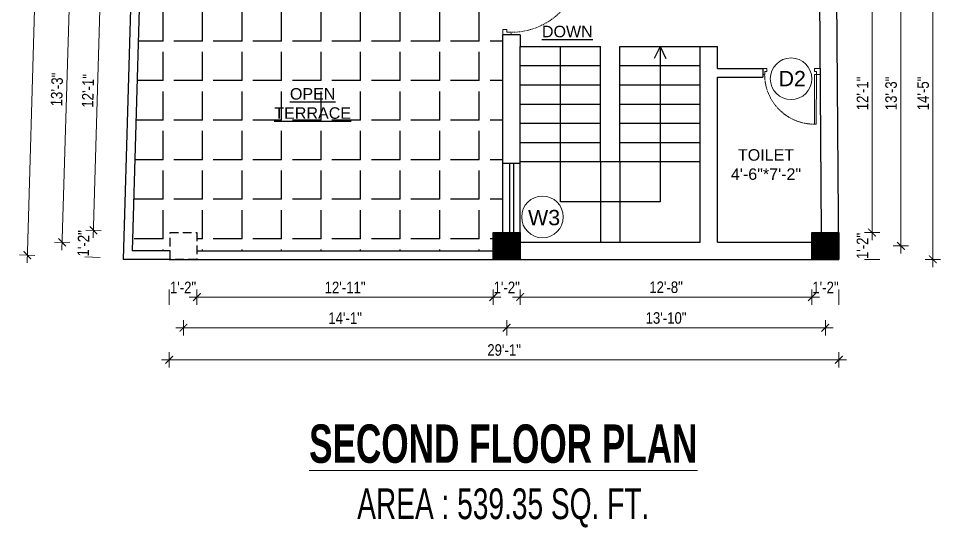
# Model space of a CAD drawing. Header units: inches. Extents: x -9985691 to 3643, y -3270716 to 4788.
# Drawn here: x -4965885.4 to -4965404.3, y -3265303.7 to -3265038.4 of the extents above; entities that cross this region are included whole.
import ezdxf

# ---------------------------------------------------------------- set-up
doc = ezdxf.new("R2010")
doc.units = ezdxf.units.IN
doc.header["$LTSCALE"] = 2
doc.header["$MEASUREMENT"] = 0
doc.header["$PDMODE"] = 34
doc.linetypes.add('HIDDEN', pattern=[0.375, 0.25, -0.125])
doc.layers.get('0').update_dxf_attribs({"linetype": 'CONTINUOUS'})
doc.layers.get('DEFPOINTS').update_dxf_attribs({"color": 141, "linetype": 'CONTINUOUS'})
doc.layers.add('A-Hatch', color=7, linetype='CONTINUOUS')
for name, color, linetype, lineweight in [('Annotate-Lite.w', 177, 'CONTINUOUS', 9), ('DIM 1-100', 4, 'CONTINUOUS', 13), ('Door-Window.w', 4, 'CONTINUOUS', 15), ('TEXT', 181, 'CONTINUOUS', 25), ('Text-100.w', 254, 'CONTINUOUS', 9)]:
    doc.layers.add(name, color=color, linetype=linetype, lineweight=lineweight)
doc.styles.add('Arial', font='arial.ttf', dxfattribs={"width": 0.8, "height": 12})
doc.styles.add('arial.', font='arial.ttf')
doc.styles.add('gaurav', font='arial.ttf')
doc.styles.get("Standard").update_dxf_attribs({"font": 'ARIALN.TTF'})
doc.dimstyles.new('1 by 96', dxfattribs={"dimtxt": 6, "dimasz": 4, "dimexe": 4, "dimexo": 4, "dimgap": 2, "dimtad": 1, "dimdec": 0, "dimzin": 0, "dimdsep": 46, "dimlunit": 4, "dimtxsty": 'Standard', "dimblk": 'ARCHTICK', "dimcen": 0, "dimdle": 4, "dimadec": 0, "dimazin": 0, "dimtfac": 1, "dimtdec": 0, "dimtix": 1, "dimtofl": 0, "dimtmove": 1, "dimatfit": 3, "dimldrblk": 'ARCHTICK', "dimfxl": 4, "dimfxlon": 1, "dimtolj": 1, "dimtzin": 0, "dimlwd": -1, "dimlwe": -1, "dimarcsym": 0})

# ---------------------------------------------------------------- blocks, each defined once
blk = doc.blocks.new('3-0')
at = {"ltscale": 3}
for p, q in [((11063.05, 10097.68), (11065.97, 10099.9)), ((11063.05, 10097.68), (11064.53, 10095.73)), ((11065.25, 10097.81), (11066.71, 10098.92)), ((11065.99, 10096.84), (11065.25, 10097.81)), ((11065.97, 10099.9), (11066.71, 10098.92)), ((11065.99, 10096.84), (11064.53, 10095.73)), ((11085.5, 10074.13), (11110.32, 10092.96)), ((11086.24, 10073.15), (11111.05, 10091.97)), ((11111.05, 10091.97), (11110.32, 10092.96)), ((11084.04, 10073.02), (11082.57, 10071.91)), ((11084.04, 10073.02), (11084.78, 10072.04)), ((11084.78, 10072.04), (11086.24, 10073.15)), ((11086.24, 10073.15), (11085.5, 10074.13)), ((11087.72, 10071.2), (11086.24, 10073.15)), ((11082.57, 10071.91), (11084.79, 10068.98)), ((11084.79, 10068.98), (11087.72, 10071.2))]:
    blk.add_line(p, q, dxfattribs=at)
at = {"layer": 'Door-Window.w', "color": 9, "linetype": 'HIDDEN', "lineweight": 18}
blk.add_arc((11085.5, 10074.13), 31.16, 37.1906, 127.1465, dxfattribs=at)
blk = doc.blocks.new('_ArchTick')
at = {"color": 0, "linetype": 'ByBlock', "const_width": 0.15}
blk.add_lwpolyline([(-0.5, -0.5), (0.5, 0.5)], dxfattribs=at)
blk = doc.blocks.new('*D1231')
at = {"layer": 'DEFPOINTS', "color": 0, "ltscale": 0.5, "transparency": 16777216}
for p in [(-4965802.05, -3265004.96), (-4965846.32, -3265148.77), (-4965806.36, -3265149.96)]:
    blk.add_point(p, dxfattribs=at)
at = {"layer": 'DIM 1-100', "color": 0, "ltscale": 0.5, "transparency": 16777216}
for p, q in [((-4965841.89, -3264999.77), (-4965846.44, -3265152.77)), ((-4965838.01, -3265003.89), (-4965846, -3265003.65)), ((-4965842.32, -3265148.89), (-4965850.32, -3265148.65))]:
    blk.add_line(p, q, dxfattribs=at)
at = {"layer": 'DIM 1-100', "color": 0, "ltscale": 0.5, "transparency": 16777216, "xscale": 4, "yscale": 4, "zscale": 4}
for p, rotation in [((-4965842.01, -3265003.77), 88.29686495027129), ((-4965846.32, -3265148.77), 268.2968649502712)]:
    blk.add_blockref('_ArchTick', p, dxfattribs=dict(at, rotation=rotation))
at = {"layer": 'DIM 1-100', "color": 0, "ltscale": 0.5, "transparency": 16777216, "insert": (-4965849.17, -3265076.12), "char_height": 6, "attachment_point": 5, "rotation": 88.2969}
blk.add_mtext('\\A1;12\'-1"', dxfattribs=at)
blk = doc.blocks.new('*D1232')
at = {"layer": 'DEFPOINTS', "color": 0, "ltscale": 0.5, "transparency": 16777216}
for p in [(-4965806.36, -3265149.96), (-4965846.73, -3265162.77), (-4965806.77, -3265163.96)]:
    blk.add_point(p, dxfattribs=at)
at = {"layer": 'DIM 1-100', "color": 0, "ltscale": 0.5, "transparency": 16777216}
for p, q in [((-4965842.32, -3265148.89), (-4965850.32, -3265148.65)), ((-4965842.74, -3265162.89), (-4965850.73, -3265162.65))]:
    blk.add_line(p, q, dxfattribs=at)
at = {"layer": 'DIM 1-100', "color": 0, "ltscale": 0.5, "transparency": 16777216, "insert": (-4965851.54, -3265155.62), "char_height": 6, "attachment_point": 5, "rotation": 88.2969}
blk.add_mtext('\\A1;1\'-2"', dxfattribs=at)
blk = doc.blocks.new('*D1235')
at = {"layer": 'DEFPOINTS', "color": 0, "ltscale": 0.5, "transparency": 16777216}
for p in [(-4965857.91, -3264996.07), (-4965794.63, -3264997.96), (-4965799.36, -3265156.96)]:
    blk.add_point(p, dxfattribs=at)
at = {"layer": 'DIM 1-100', "color": 0, "ltscale": 0.5, "transparency": 16777216}
for p, q in [((-4965862.76, -3265159.07), (-4965857.8, -3264992.08)), ((-4965853.92, -3264996.19), (-4965861.91, -3264995.96)), ((-4965858.64, -3265155.19), (-4965866.64, -3265154.96))]:
    blk.add_line(p, q, dxfattribs=at)
at = {"layer": 'DIM 1-100', "color": 0, "ltscale": 0.5, "transparency": 16777216, "xscale": 4, "yscale": 4, "zscale": 4}
for p, rotation in [((-4965857.91, -3264996.07), 88.29686496677859), ((-4965862.64, -3265155.07), 268.2968649667786)]:
    blk.add_blockref('_ArchTick', p, dxfattribs=dict(at, rotation=rotation))
at = {"layer": 'DIM 1-100', "color": 0, "ltscale": 0.5, "transparency": 16777216, "insert": (-4965865.34, -3265075.42), "char_height": 6, "attachment_point": 5, "rotation": 88.2969}
blk.add_mtext('\\A1;13\'-3"', dxfattribs=at)
blk = doc.blocks.new('*D1237')
at = {"layer": 'DEFPOINTS', "color": 0, "ltscale": 0.5, "transparency": 16777216}
for p in [(-4965797.32, -3264845.83), (-4965880.84, -3265161.75), (-4965806.77, -3265163.96)]:
    blk.add_point(p, dxfattribs=at)
at = {"layer": 'DIM 1-100', "color": 0, "ltscale": 0.5, "transparency": 16777216}
for p, q in [((-4965871.26, -3264839.63), (-4965880.96, -3265165.75)), ((-4965867.39, -3264843.75), (-4965875.38, -3264843.51)), ((-4965876.84, -3265161.87), (-4965884.84, -3265161.64))]:
    blk.add_line(p, q, dxfattribs=at)
at = {"layer": 'DIM 1-100', "color": 0, "ltscale": 0.5, "transparency": 16777216, "xscale": 4, "yscale": 4, "zscale": 4}
for p, rotation in [((-4965871.38, -3264843.63), 88.29686496679862), ((-4965880.84, -3265161.75), 268.2968649667986)]:
    blk.add_blockref('_ArchTick', p, dxfattribs=dict(at, rotation=rotation))
at = {"layer": 'DIM 1-100', "color": 0, "ltscale": 0.5, "transparency": 16777216, "insert": (-4965881.17, -3265002.54), "char_height": 6, "attachment_point": 5, "rotation": 88.2969}
blk.add_mtext('\\A1;26\'-6"', dxfattribs=at)
blk = doc.blocks.new('*D1238')
at = {"layer": 'DEFPOINTS', "color": 0, "ltscale": 0.5, "transparency": 16777216}
for p in [(-4965806.77, -3265163.96), (-4965792.36, -3265163.96), (-4965792.36, -3265183.58)]:
    blk.add_point(p, dxfattribs=at)
at = {"layer": 'DIM 1-100', "color": 0, "ltscale": 0.5, "transparency": 16777216}
for p, q in [((-4965806.77, -3265179.58), (-4965806.77, -3265187.58)), ((-4965792.36, -3265179.58), (-4965792.36, -3265187.58))]:
    blk.add_line(p, q, dxfattribs=at)
at = {"layer": 'DIM 1-100', "color": 0, "ltscale": 0.5, "transparency": 16777216, "insert": (-4965799.57, -3265178.57), "char_height": 6, "attachment_point": 5}
blk.add_mtext('\\A1;1\'-2"', dxfattribs=at)
blk = doc.blocks.new('*D1239')
at = {"layer": 'DEFPOINTS', "color": 0, "ltscale": 0.5, "transparency": 16777216}
for p in [(-4965792.36, -3265163.96), (-4965637.68, -3265163.96), (-4965637.68, -3265183.58)]:
    blk.add_point(p, dxfattribs=at)
at = {"layer": 'DIM 1-100', "color": 0, "ltscale": 0.5, "transparency": 16777216}
for p, q in [((-4965792.36, -3265179.58), (-4965792.36, -3265187.58)), ((-4965637.68, -3265179.58), (-4965637.68, -3265187.58)), ((-4965796.36, -3265183.58), (-4965633.68, -3265183.58))]:
    blk.add_line(p, q, dxfattribs=at)
at = {"layer": 'DIM 1-100', "color": 0, "ltscale": 0.5, "transparency": 16777216, "xscale": 4, "yscale": 4, "zscale": 4, "rotation": 180}
blk.add_blockref('_ArchTick', (-4965792.36, -3265183.58), dxfattribs=at)
at = {"layer": 'DIM 1-100', "color": 0, "ltscale": 0.5, "transparency": 16777216, "xscale": 4, "yscale": 4, "zscale": 4}
blk.add_blockref('_ArchTick', (-4965637.68, -3265183.58), dxfattribs=at)
at = {"layer": 'DIM 1-100', "color": 0, "ltscale": 0.5, "transparency": 16777216, "insert": (-4965715.02, -3265178.57), "char_height": 6, "attachment_point": 5}
blk.add_mtext('\\A1;12\'-11"', dxfattribs=at)
blk = doc.blocks.new('*D1240')
at = {"layer": 'DEFPOINTS', "color": 0, "ltscale": 0.5, "transparency": 16777216}
for p in [(-4965637.68, -3265163.96), (-4965623.68, -3265163.96), (-4965623.68, -3265183.58)]:
    blk.add_point(p, dxfattribs=at)
at = {"layer": 'DIM 1-100', "color": 0, "ltscale": 0.5, "transparency": 16777216}
for p, q in [((-4965637.68, -3265179.58), (-4965637.68, -3265187.58)), ((-4965623.68, -3265179.58), (-4965623.68, -3265187.58))]:
    blk.add_line(p, q, dxfattribs=at)
at = {"layer": 'DIM 1-100', "color": 0, "ltscale": 0.5, "transparency": 16777216, "insert": (-4965630.68, -3265178.57), "char_height": 6, "attachment_point": 5}
blk.add_mtext('\\A1;1\'-2"', dxfattribs=at)
blk = doc.blocks.new('*D1241')
at = {"layer": 'DEFPOINTS', "color": 0, "ltscale": 0.5, "transparency": 16777216}
for p in [(-4965623.68, -3265163.96), (-4965471.43, -3265163.96), (-4965471.43, -3265183.58)]:
    blk.add_point(p, dxfattribs=at)
at = {"layer": 'DIM 1-100', "color": 0, "ltscale": 0.5, "transparency": 16777216}
for p, q in [((-4965623.68, -3265179.58), (-4965623.68, -3265187.58)), ((-4965471.43, -3265179.58), (-4965471.43, -3265187.58)), ((-4965627.68, -3265183.58), (-4965467.43, -3265183.58))]:
    blk.add_line(p, q, dxfattribs=at)
at = {"layer": 'DIM 1-100', "color": 0, "ltscale": 0.5, "transparency": 16777216, "xscale": 4, "yscale": 4, "zscale": 4, "rotation": 180}
blk.add_blockref('_ArchTick', (-4965623.68, -3265183.58), dxfattribs=at)
at = {"layer": 'DIM 1-100', "color": 0, "ltscale": 0.5, "transparency": 16777216, "xscale": 4, "yscale": 4, "zscale": 4}
blk.add_blockref('_ArchTick', (-4965471.43, -3265183.58), dxfattribs=at)
at = {"layer": 'DIM 1-100', "color": 0, "ltscale": 0.5, "transparency": 16777216, "insert": (-4965547.55, -3265178.52), "char_height": 6, "attachment_point": 5}
blk.add_mtext('\\A1;12\'-8"', dxfattribs=at)
blk = doc.blocks.new('*D1242')
at = {"layer": 'DEFPOINTS', "color": 0, "ltscale": 0.5, "transparency": 16777216}
for p in [(-4965471.43, -3265163.96), (-4965457.32, -3265163.96), (-4965457.32, -3265183.58)]:
    blk.add_point(p, dxfattribs=at)
at = {"layer": 'DIM 1-100', "color": 0, "ltscale": 0.5, "transparency": 16777216}
for p, q in [((-4965471.43, -3265179.58), (-4965471.43, -3265187.58)), ((-4965457.32, -3265179.58), (-4965457.32, -3265187.58))]:
    blk.add_line(p, q, dxfattribs=at)
at = {"layer": 'DIM 1-100', "color": 0, "ltscale": 0.5, "transparency": 16777216, "insert": (-4965464.37, -3265178.57), "char_height": 6, "attachment_point": 5}
blk.add_mtext('\\A1;1\'-2"', dxfattribs=at)
blk = doc.blocks.new('*D1243')
at = {"layer": 'DEFPOINTS', "color": 0, "ltscale": 0.5, "transparency": 16777216}
for p in [(-4965799.36, -3265156.96), (-4965630.68, -3265156.96), (-4965630.68, -3265199.59)]:
    blk.add_point(p, dxfattribs=at)
at = {"layer": 'DIM 1-100', "color": 0, "ltscale": 0.5, "transparency": 16777216}
for p, q in [((-4965799.36, -3265195.59), (-4965799.36, -3265203.59)), ((-4965630.68, -3265195.59), (-4965630.68, -3265203.59)), ((-4965803.36, -3265199.59), (-4965626.68, -3265199.59))]:
    blk.add_line(p, q, dxfattribs=at)
at = {"layer": 'DIM 1-100', "color": 0, "ltscale": 0.5, "transparency": 16777216, "xscale": 4, "yscale": 4, "zscale": 4, "rotation": 180}
blk.add_blockref('_ArchTick', (-4965799.36, -3265199.59), dxfattribs=at)
at = {"layer": 'DIM 1-100', "color": 0, "ltscale": 0.5, "transparency": 16777216, "xscale": 4, "yscale": 4, "zscale": 4}
blk.add_blockref('_ArchTick', (-4965630.68, -3265199.59), dxfattribs=at)
at = {"layer": 'DIM 1-100', "color": 0, "ltscale": 0.5, "transparency": 16777216, "insert": (-4965715.02, -3265194.58), "char_height": 6, "attachment_point": 5}
blk.add_mtext('\\A1;14\'-1"', dxfattribs=at)
blk = doc.blocks.new('*D1244')
at = {"layer": 'DEFPOINTS', "color": 0, "ltscale": 0.5, "transparency": 16777216}
for p in [(-4965630.68, -3265156.96), (-4965464.43, -3265156.96), (-4965464.43, -3265199.59)]:
    blk.add_point(p, dxfattribs=at)
at = {"layer": 'DIM 1-100', "color": 0, "ltscale": 0.5, "transparency": 16777216}
for p, q in [((-4965630.68, -3265195.59), (-4965630.68, -3265203.59)), ((-4965464.43, -3265195.59), (-4965464.43, -3265203.59)), ((-4965634.68, -3265199.59), (-4965460.43, -3265199.59))]:
    blk.add_line(p, q, dxfattribs=at)
at = {"layer": 'DIM 1-100', "color": 0, "ltscale": 0.5, "transparency": 16777216, "xscale": 4, "yscale": 4, "zscale": 4, "rotation": 180}
blk.add_blockref('_ArchTick', (-4965630.68, -3265199.59), dxfattribs=at)
at = {"layer": 'DIM 1-100', "color": 0, "ltscale": 0.5, "transparency": 16777216, "xscale": 4, "yscale": 4, "zscale": 4}
blk.add_blockref('_ArchTick', (-4965464.43, -3265199.59), dxfattribs=at)
at = {"layer": 'DIM 1-100', "color": 0, "ltscale": 0.5, "transparency": 16777216, "insert": (-4965547.55, -3265194.53), "char_height": 6, "attachment_point": 5}
blk.add_mtext('\\A1;13\'-10"', dxfattribs=at)
blk = doc.blocks.new('*D1245')
at = {"layer": 'DEFPOINTS', "color": 0, "ltscale": 0.5, "transparency": 16777216}
for p in [(-4965806.77, -3265163.96), (-4965457.32, -3265163.96), (-4965457.32, -3265216.28)]:
    blk.add_point(p, dxfattribs=at)
at = {"layer": 'DIM 1-100', "color": 0, "ltscale": 0.5, "transparency": 16777216}
for p, q in [((-4965806.77, -3265212.28), (-4965806.77, -3265220.28)), ((-4965457.32, -3265212.28), (-4965457.32, -3265220.28)), ((-4965810.77, -3265216.28), (-4965453.32, -3265216.28))]:
    blk.add_line(p, q, dxfattribs=at)
at = {"layer": 'DIM 1-100', "color": 0, "ltscale": 0.5, "transparency": 16777216, "xscale": 4, "yscale": 4, "zscale": 4, "rotation": 180}
blk.add_blockref('_ArchTick', (-4965806.77, -3265216.28), dxfattribs=at)
at = {"layer": 'DIM 1-100', "color": 0, "ltscale": 0.5, "transparency": 16777216, "xscale": 4, "yscale": 4, "zscale": 4}
blk.add_blockref('_ArchTick', (-4965457.32, -3265216.28), dxfattribs=at)
at = {"layer": 'DIM 1-100', "color": 0, "ltscale": 0.5, "transparency": 16777216, "insert": (-4965632.05, -3265211.22), "char_height": 6, "attachment_point": 5}
blk.add_mtext('\\A1;29\'-1"', dxfattribs=at)
blk = doc.blocks.new('*D1246')
at = {"layer": 'DEFPOINTS', "color": 0, "ltscale": 0.5, "transparency": 16777216}
for p in [(-4965457.43, -3265149.96), (-4965457.32, -3265163.96), (-4965440.08, -3265163.96)]:
    blk.add_point(p, dxfattribs=at)
at = {"layer": 'DIM 1-100', "color": 0, "ltscale": 0.5, "transparency": 16777216}
for p, q in [((-4965444.08, -3265149.96), (-4965436.08, -3265149.96)), ((-4965444.08, -3265163.96), (-4965436.08, -3265163.96))]:
    blk.add_line(p, q, dxfattribs=at)
at = {"layer": 'DIM 1-100', "color": 0, "ltscale": 0.5, "transparency": 16777216, "insert": (-4965445.09, -3265156.96), "char_height": 6, "attachment_point": 5, "rotation": 90}
blk.add_mtext('\\A1;1\'-2"', dxfattribs=at)
blk = doc.blocks.new('*D1247')
at = {"layer": 'DEFPOINTS', "color": 0, "ltscale": 0.5, "transparency": 16777216}
for p in [(-4965458.65, -3265004.96), (-4965440.08, -3265004.96), (-4965457.43, -3265149.96)]:
    blk.add_point(p, dxfattribs=at)
at = {"layer": 'DIM 1-100', "color": 0, "ltscale": 0.5, "transparency": 16777216}
for p, q in [((-4965440.08, -3265153.96), (-4965440.08, -3265000.96)), ((-4965444.08, -3265004.96), (-4965436.08, -3265004.96)), ((-4965444.08, -3265149.96), (-4965436.08, -3265149.96))]:
    blk.add_line(p, q, dxfattribs=at)
at = {"layer": 'DIM 1-100', "color": 0, "ltscale": 0.5, "transparency": 16777216, "xscale": 4, "yscale": 4, "zscale": 4}
for p, rotation in [((-4965440.08, -3265004.96), 90), ((-4965440.08, -3265149.96), 270)]:
    blk.add_blockref('_ArchTick', p, dxfattribs=dict(at, rotation=rotation))
at = {"layer": 'DIM 1-100', "color": 0, "ltscale": 0.5, "transparency": 16777216, "insert": (-4965445.09, -3265077.46), "char_height": 6, "attachment_point": 5, "rotation": 90}
blk.add_mtext('\\A1;12\'-1"', dxfattribs=at)
blk = doc.blocks.new('*D1251')
at = {"layer": 'DEFPOINTS', "color": 0, "ltscale": 0.5, "transparency": 16777216}
for p in [(-4965465.65, -3264997.96), (-4965425.05, -3264997.96), (-4965464.43, -3265156.96)]:
    blk.add_point(p, dxfattribs=at)
at = {"layer": 'DIM 1-100', "color": 0, "ltscale": 0.5, "transparency": 16777216}
for p, q in [((-4965425.05, -3265160.96), (-4965425.05, -3264993.96)), ((-4965429.05, -3264997.96), (-4965421.05, -3264997.96)), ((-4965429.05, -3265156.96), (-4965421.05, -3265156.96))]:
    blk.add_line(p, q, dxfattribs=at)
at = {"layer": 'DIM 1-100', "color": 0, "ltscale": 0.5, "transparency": 16777216, "xscale": 4, "yscale": 4, "zscale": 4}
for p, rotation in [((-4965425.05, -3264997.96), 90), ((-4965425.05, -3265156.96), 270)]:
    blk.add_blockref('_ArchTick', p, dxfattribs=dict(at, rotation=rotation))
at = {"layer": 'DIM 1-100', "color": 0, "ltscale": 0.5, "transparency": 16777216, "insert": (-4965430.11, -3265077.46), "char_height": 6, "attachment_point": 5, "rotation": 90}
blk.add_mtext('\\A1;13\'-3"', dxfattribs=at)
blk = doc.blocks.new('*D1253')
at = {"layer": 'DEFPOINTS', "color": 0, "ltscale": 0.5, "transparency": 16777216}
for p in [(-4965458.65, -3264990.96), (-4965408.32, -3264990.96), (-4965457.32, -3265163.96)]:
    blk.add_point(p, dxfattribs=at)
at = {"layer": 'DIM 1-100', "color": 0, "ltscale": 0.5, "transparency": 16777216}
for p, q in [((-4965408.32, -3265167.96), (-4965408.32, -3264986.96)), ((-4965412.32, -3264990.96), (-4965404.32, -3264990.96)), ((-4965412.32, -3265163.96), (-4965404.32, -3265163.96))]:
    blk.add_line(p, q, dxfattribs=at)
at = {"layer": 'DIM 1-100', "color": 0, "ltscale": 0.5, "transparency": 16777216, "xscale": 4, "yscale": 4, "zscale": 4}
for p, rotation in [((-4965408.32, -3264990.96), 90), ((-4965408.32, -3265163.96), 270)]:
    blk.add_blockref('_ArchTick', p, dxfattribs=dict(at, rotation=rotation))
at = {"layer": 'DIM 1-100', "color": 0, "ltscale": 0.5, "transparency": 16777216, "insert": (-4965413.38, -3265077.46), "char_height": 6, "attachment_point": 5, "rotation": 90}
blk.add_mtext('\\A1;14\'-5"', dxfattribs=at)

msp = doc.modelspace()

# ---------------------------------------------------------------- hatches: boundary and pattern name
at = {"layer": 'A-Hatch', "ltscale": 0.5}
h = msp.add_hatch(dxfattribs=at)
h.set_pattern_fill('ANGLE', color=256, scale=75, angle=90)
h.set_pattern_definition([(90, (8197.47, -174.5), (-20.625, -1e-12), [15, -5.625]), (180, (8197.47, -174.5), (1e-12, -20.625), [15, -5.625])])
h.paths.add_polyline_path([(-4965632.68, -3265046.96), (-4965632.67, -3265034.48, -0.366211), (-4965641.72, -3265023.78, -0.366589), (-4965632.65, -3265013.07), (-4965632.65, -3265009.24), (-4965632.68, -3265009.24), (-4965632.68, -3265004.96), (-4965637.68, -3265004.96), (-4965665.42, -3265004.96), (-4965787.63, -3265004.96), (-4965801.63, -3265004.96), (-4965821.56, -3265004.96), (-4965826.15, -3265159.46), (-4965806.36, -3265159.46), (-4965806.36, -3265149.96), (-4965792.36, -3265149.96), (-4965792.36, -3265159.46), (-4965637.68, -3265159.46), (-4965637.68, -3265149.96), (-4965632.68, -3265149.96)])
h.paths.add_polyline_path([(-4965753.31, -3265093.49), (-4965710.26, -3265093.49), (-4965710.26, -3265071.02), (-4965753.31, -3265071.02)], flags=24)
h = msp.add_hatch(dxfattribs=at)
h.set_pattern_fill('ANSI31', color=256)
h.set_pattern_definition([(45, (9471.20189, -478.62645), (-0.0883883476483, 0.0883883476483), [])])
h.paths.add_polyline_path([(-4965623.68, -3265149.96), (-4965637.68, -3265149.96), (-4965637.68, -3265163.96), (-4965623.68, -3265163.96)])
h = msp.add_hatch(dxfattribs=at)
h.set_pattern_fill('ANSI31', color=256)
h.set_pattern_definition([(45, (9637.45165, -478.62645), (-0.0883883476483, 0.0883883476483), [])])
h.paths.add_polyline_path([(-4965457.43, -3265149.96), (-4965471.43, -3265149.96), (-4965471.43, -3265163.96), (-4965457.43, -3265163.96)])

# ---------------------------------------------------------------- linework, layer by layer
at = {"ltscale": 0.5}
for p, q in [((-4965457.32, -3265163.96), (-4965458.88, -3264960.96)), ((-4965826.06, -3265004.96), (-4965830.79, -3265163.96)), ((-4965821.56, -3265004.96), (-4965826.15, -3265159.46)), ((-4965466.43, -3265149.96), (-4965467.54, -3265004.96)), ((-4965632.68, -3265149.96), (-4965632.68, -3265046.96)), ((-4965623.68, -3265046.96), (-4965632.68, -3265046.96)), ((-4965623.68, -3265046.96), (-4965623.68, -3265052.96)), ((-4965623.68, -3265149.96), (-4965623.68, -3265052.96)), ((-4965623.68, -3265052.96), (-4965581.68, -3265052.96)), ((-4965602.68, -3265133.96), (-4965602.68, -3265052.96)), ((-4965581.68, -3265112.96), (-4965581.68, -3265052.96)), ((-4965571.68, -3265052.96), (-4965529.68, -3265052.96)), ((-4965571.68, -3265112.96), (-4965571.68, -3265052.96)), ((-4965550.68, -3265052.96), (-4965553.76, -3265059.31)), ((-4965550.68, -3265052.96), (-4965550.68, -3265133.96)), ((-4965550.68, -3265052.96), (-4965547.59, -3265059.31)), ((-4965529.68, -3265154.96), (-4965529.68, -3265052.96)), ((-4965529.68, -3265052.96), (-4965520.68, -3265052.96)), ((-4965520.68, -3265064.46), (-4965520.68, -3265052.96)), ((-4965623.68, -3265062.96), (-4965581.68, -3265062.96)), ((-4965571.68, -3265062.96), (-4965529.68, -3265062.96)), ((-4965520.68, -3265064.46), (-4965497.08, -3265064.46)), ((-4965497.08, -3265064.46), (-4965497.08, -3265068.96)), ((-4965520.68, -3265154.96), (-4965520.68, -3265068.96)), ((-4965520.68, -3265068.96), (-4965497.08, -3265068.96)), ((-4965623.68, -3265072.96), (-4965581.68, -3265072.96)), ((-4965571.68, -3265072.96), (-4965529.68, -3265072.96)), ((-4965623.68, -3265082.96), (-4965581.68, -3265082.96)), ((-4965571.68, -3265082.96), (-4965529.68, -3265082.96)), ((-4965623.68, -3265092.96), (-4965581.68, -3265092.96)), ((-4965571.68, -3265092.96), (-4965529.68, -3265092.96)), ((-4965623.68, -3265102.96), (-4965581.68, -3265102.96)), ((-4965571.68, -3265102.96), (-4965529.68, -3265102.96)), ((-4965623.68, -3265113.96), (-4965632.68, -3265113.96)), ((-4965629.18, -3265113.96), (-4965629.18, -3265149.96)), ((-4965627.18, -3265113.96), (-4965627.18, -3265149.96)), ((-4965623.68, -3265112.96), (-4965581.68, -3265112.96)), ((-4965581.68, -3265112.96), (-4965571.68, -3265112.96)), ((-4965581.68, -3265112.96), (-4965581.68, -3265154.96)), ((-4965571.68, -3265112.96), (-4965529.68, -3265112.96)), ((-4965571.68, -3265112.96), (-4965571.68, -3265154.96)), ((-4965550.68, -3265133.96), (-4965602.68, -3265133.96)), ((-4965623.68, -3265154.96), (-4965529.68, -3265154.96)), ((-4965520.68, -3265154.96), (-4965471.43, -3265154.96)), ((-4965806.36, -3265159.46), (-4965826.15, -3265159.46)), ((-4965792.36, -3265159.46), (-4965637.68, -3265159.46)), ((-4965806.77, -3265163.96), (-4965830.79, -3265163.96)), ((-4965806.77, -3265163.96), (-4965457.32, -3265163.96))]:
    msp.add_line(p, q, dxfattribs=at)
at = {"linetype": 'HIDDEN', "ltscale": 9}
msp.add_lwpolyline([(-4965806.36, -3265149.96), (-4965792.36, -3265149.96), (-4965792.36, -3265163.96), (-4965806.36, -3265163.96)], close=True, dxfattribs=at)
at = {"ltscale": 0.5}
for points in [[(-4965637.68, -3265149.96), (-4965623.68, -3265149.96), (-4965623.68, -3265163.96), (-4965637.68, -3265163.96)], [(-4965471.43, -3265149.96), (-4965457.43, -3265149.96), (-4965457.43, -3265163.96), (-4965471.43, -3265163.96)]]:
    msp.add_lwpolyline(points, close=True, dxfattribs=at)
at = {"layer": 'Annotate-Lite.w', "ltscale": 0.005}
for centre in [(-4965482.32, -3265069.81), (-4965612.02, -3265141.82)]:
    msp.add_circle(centre, 10.86, dxfattribs=at)

# ---------------------------------------------------------------- block references
at = {"layer": 'Door-Window.w', "linetype": 'ByBlock'}
for p, xscale, yscale, zscale, rotation in [((-4983031, -3263452.71), -1.166422579283982, 1.166422579009098, 1.166422579240944, 217.1524242974025), ((-4964358.34, -3252637.08), -0.8331589850253457, 0.8331589851164872, 0.8331589849470642, 127.1524242869524)]:
    msp.add_blockref('3-0', p, dxfattribs=dict(at, xscale=xscale, yscale=yscale, zscale=zscale, rotation=rotation))

# ---------------------------------------------------------------- texts
at = {"layer": 'Annotate-Lite.w', "ltscale": 0.005, "insert": (-4965488.87, -3265073.69), "char_height": 8, "attachment_point": 7, "rotation": 359.8855, "style": 'gaurav'}
msp.add_mtext_dynamic_manual_height_columns('D2', width=8, gutter_width=100, heights=[0], dxfattribs=at)
at = {"layer": 'Annotate-Lite.w', "ltscale": 0.005, "insert": (-4965619.56, -3265138.17), "char_height": 8, "attachment_point": 1, "style": 'gaurav'}
msp.add_mtext_dynamic_manual_height_columns('W3', width=8, gutter_width=100, heights=[0], dxfattribs=at)
at = {"layer": 'TEXT', "lineweight": -2, "char_height": 6, "attachment_point": 5, "style": 'arial.'}
for s, insert, width in [('{\\LDOWN}', (-4965599.05, -3265045.22), 26.6739), ('{\\LOPEN\\PTERRACE}', (-4965731.92, -3265082.71), 127.5059)]:
    msp.add_mtext(s, dxfattribs=dict(at, insert=insert, width=width))
at = {"layer": 'TEXT', "lineweight": -2, "insert": (-4965495.39, -3265114.55), "char_height": 6, "attachment_point": 5, "style": 'arial.'}
msp.add_mtext_dynamic_manual_height_columns('TOILET\\P4\'-6"*7\'-2"', width=45.7314, gutter_width=30, heights=[0], dxfattribs=at)
at = {"layer": 'Text-100.w', "insert": (-4965632.48, -3265250.01), "char_height": 20, "width": 569.1024, "attachment_point": 2, "style": 'Arial'}
msp.add_mtext('\\A1;{\\fArial Narrow|b1|i0|c0|p34;\\LSECOND FLOOR PLAN\\P\\fArial Narrow|b0|i0|c0|p34;\\H0.8x;\\lAREA : 539.35 SQ. FT.\\H1.02306x; }', dxfattribs=at)

# ---------------------------------------------------------------- dimensions: what is measured, and where the dimension line sits
at = {"layer": 'DIM 1-100', "ltscale": 0.5}
for p1, p2, distance, picture, middle in [((-4965797.32, -3264845.83), (-4965806.77, -3265163.96), -74.1, '*D1237', (-4965881.17, -3265002.54)), ((-4965799.36, -3265156.96), (-4965794.63, -3264997.96), 63.31, '*D1235', (-4965865.34, -3265075.42))]:
    dim = msp.add_aligned_dim(p1=p1, p2=p2, distance=distance, dimstyle='1 by 96', dxfattribs=at)
    dim.commit()
    dim.dimension.update_dxf_attribs({"geometry": picture, "text_midpoint": middle})
for base, p1, p2, angle, picture, middle in [((-4965408.32, -3264990.96), (-4965457.32, -3265163.96), (-4965458.65, -3264990.96), 90, '*D1253', (-4965413.38, -3265077.46)), ((-4965425.05, -3264997.96), (-4965464.43, -3265156.96), (-4965465.65, -3264997.96), 90, '*D1251', (-4965430.11, -3265077.46)), ((-4965846.32, -3265148.77), (-4965802.05, -3265004.96), (-4965806.36, -3265149.96), 268.2969, '*D1231', (-4965849.17, -3265076.12)), ((-4965440.08, -3265004.96), (-4965457.43, -3265149.96), (-4965458.65, -3265004.96), 90, '*D1247', (-4965445.09, -3265077.46)), ((-4965846.73, -3265162.77), (-4965806.36, -3265149.96), (-4965806.77, -3265163.96), 268.2969, '*D1232', (-4965851.54, -3265155.62)), ((-4965440.08, -3265163.96), (-4965457.43, -3265149.96), (-4965457.32, -3265163.96), 90, '*D1246', (-4965445.09, -3265156.96))]:
    dim = msp.add_linear_dim(base=base, p1=p1, p2=p2, angle=angle, dimstyle='1 by 96', dxfattribs=at)
    dim.commit()
    dim.dimension.update_dxf_attribs({"geometry": picture, "text_midpoint": middle})
for base, p1, p2, picture, middle in [((-4965630.68, -3265199.59), (-4965799.36, -3265156.96), (-4965630.68, -3265156.96), '*D1243', (-4965715.02, -3265194.58)), ((-4965464.43, -3265199.59), (-4965630.68, -3265156.96), (-4965464.43, -3265156.96), '*D1244', (-4965547.55, -3265194.53)), ((-4965457.32, -3265216.28), (-4965806.77, -3265163.96), (-4965457.32, -3265163.96), '*D1245', (-4965632.05, -3265211.22)), ((-4965792.36, -3265183.58), (-4965806.77, -3265163.96), (-4965792.36, -3265163.96), '*D1238', (-4965799.57, -3265178.57)), ((-4965637.68, -3265183.58), (-4965792.36, -3265163.96), (-4965637.68, -3265163.96), '*D1239', (-4965715.02, -3265178.57)), ((-4965623.68, -3265183.58), (-4965637.68, -3265163.96), (-4965623.68, -3265163.96), '*D1240', (-4965630.68, -3265178.57)), ((-4965471.43, -3265183.58), (-4965623.68, -3265163.96), (-4965471.43, -3265163.96), '*D1241', (-4965547.55, -3265178.52)), ((-4965457.32, -3265183.58), (-4965471.43, -3265163.96), (-4965457.32, -3265163.96), '*D1242', (-4965464.37, -3265178.57))]:
    dim = msp.add_linear_dim(base=base, p1=p1, p2=p2, dimstyle='1 by 96', dxfattribs=at)
    dim.commit()
    dim.dimension.update_dxf_attribs({"geometry": picture, "text_midpoint": middle})

doc.saveas('drawing.dxf')
